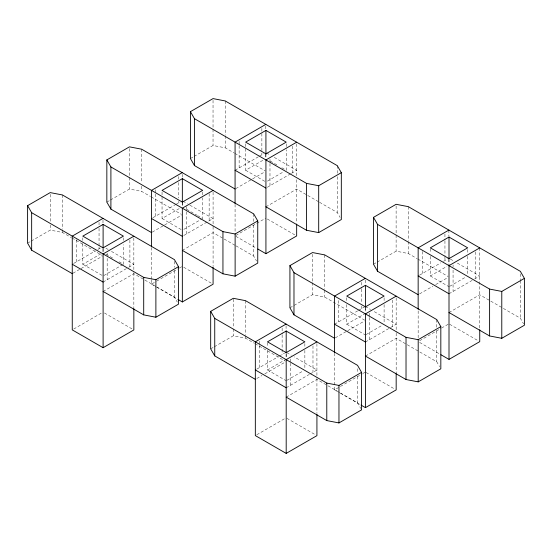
<?xml version="1.0" encoding="UTF-8"?>
<svg xmlns="http://www.w3.org/2000/svg" width="552" height="552" viewBox="0 0 552 552"><rect width="100%" height="100%" fill="white"/><g stroke="black" fill="none" stroke-linecap="round" stroke-linejoin="round"><path stroke-width="0.41" stroke-dasharray="2.76 2.07" d="M27.6 243.163L30.519 241.479M31.25 241.058L50.218 230.108L62.397 232.447L71.256 237.56M106.84 202.101L109.758 200.417M110.49 199.996L129.465 189.046L141.643 191.385L150.496 196.498M190.419 158.541L193.338 156.851M194.062 156.43L213.037 145.48L225.216 147.819L234.076 152.939M73.609 263.476L95.379 250.905M97.87 249.469L101.023 247.648M152.849 217.73L175.357 204.737M175.646 204.564L180.042 202.032M235.076 170.257L258.929 156.478M259.226 156.313L263.614 153.78M82.807 243.805L82.807 264.256L100.933 253.796M162.053 192.089L162.053 218.509L179.448 208.463M245.626 143.837L245.626 170.257L263.028 160.211M72.988 273.212L80.309 268.983M81.04 268.562L102.265 256.307M152.228 232.15L163.937 225.388M164.668 224.968L181.505 215.245M235.807 188.584L251.905 179.29M252.637 178.869L265.077 171.686M103.831 275.558L122.682 264.677M183.802 229.39L201.197 219.344M267.375 181.139L283.321 171.934M103.107 282.072L127.995 267.706M128.726 267.278L133.846 264.325L111.076 251.174M183.706 235.538L213.086 218.571L188.115 204.157M267.278 187.287L290.807 173.701M291.539 173.28L296.665 170.32L273.895 157.175M103.107 291.449L133.846 273.702L144.182 279.664M182.346 250.387L213.086 232.64L223.422 238.602M265.926 206.821L296.665 189.074L307.002 195.035M73.72 329.04L102.265 312.563M151.496 279.871L151.496 284.135L155.885 281.603M156.623 281.175L178.579 268.5M179.31 268.079L182.236 266.388M235.807 235.462L265.809 218.137M210.678 348.864L213.596 347.18M214.328 346.76L233.303 335.802L245.481 338.148L254.334 343.261M289.924 307.802L312.542 294.74L324.721 297.086L364.575 320.098M373.497 264.235L376.416 262.552M377.147 262.131L396.115 251.181L408.294 253.52L417.153 258.633M256.687 369.178L278.463 356.606M279.195 356.185L284.611 353.059M334.574 324.21L357.703 310.859M358.434 310.431L364.582 306.884M419.506 275.179L440.841 262.855M443.477 261.337L448.162 258.633M267.513 350.354L267.513 369.957L286.191 359.179L286.191 354.067M346.753 304.607L346.753 324.21L365.431 313.426L365.431 307.464M430.332 256.356L430.332 275.959L446.851 266.423M256.797 378.486L261.924 375.532M264.85 373.842L284.611 362.429M335.305 337.852L347.022 331.09M347.753 330.669L364.582 320.947M419.617 293.864L432.789 286.253M435.721 284.563L448.162 277.38M286.909 380.328L302.71 371.199M366.148 334.574L381.949 325.452M449.721 286.322L465.522 277.201M286.191 387.773L309.313 374.422M310.045 373.994L316.924 370.026L294.154 356.875M365.431 342.019L396.17 324.272L373.393 311.128M449.004 293.767L472.132 280.416M474.623 278.981L479.743 276.021L456.973 262.876M286.191 397.143L316.924 379.397L327.26 385.365M365.431 356.081L396.17 338.335L406.5 344.303M449.004 312.522L479.743 294.775L490.079 300.736M256.797 434.741L284.611 418.685M334.574 353.19L334.574 389.836L339.701 386.876M340.432 386.455L362.388 373.78M363.119 373.359L365.314 372.089M419.617 340.736L440.841 328.481M441.572 328.06L448.893 323.838M266.547 152.932L270.218 155.057M450.363 259.06L454.034 261.179M270.273 161.046L278.249 165.655M281.872 167.746L286.226 170.257L286.226 149.799M234.814 153.359L265.077 170.837M307.733 195.463L318.808 201.859M319.546 202.28L337.258 212.513L340.101 217.433M417.892 259.06L448.155 276.531M490.818 301.164L502.624 307.981M503.362 308.409L520.343 318.207L523.586 323.838M430.332 275.959L449.004 286.736M245.626 170.257L265.926 181.974M267.278 218.985L295.196 235.104M449.625 324.259L478.273 340.798M182.967 201.183L187.376 203.729M365.314 306.463L370.461 309.43M235.807 236.304L256.376 248.179M419.623 342.433L439.454 353.88M186.7 209.305L196.85 215.163M197.575 215.577L202.646 218.509L202.646 198.051M151.234 196.926L181.498 214.397M224.16 239.03L235.235 245.419M235.973 245.847L253.685 256.073L256.528 260.999M407.238 344.731L419.051 351.548M419.789 351.976L436.763 361.774L439.606 366.7M346.753 324.21L365.431 334.988M162.053 218.509L182.346 230.225M183.706 267.237L211.616 283.355M366.052 372.51L394.701 389.05M105.936 248.207L108.137 249.483M286.812 352.638L291.214 355.177M106.005 254.217L113.981 258.819M119.059 261.745L123.406 264.256L123.406 244.653M71.995 237.988L102.258 255.459M144.921 280.092L155.988 286.481M156.727 286.909L174.446 297.135L177.282 302.061M255.072 343.689L285.336 361.16M327.998 385.793L357.523 402.836L360.773 408.459M151.496 284.135L155.905 286.681M156.637 287.102L177.206 298.977M334.574 389.836L339.721 392.803M340.453 393.231L360.283 404.678M267.513 369.957L286.191 380.742M82.807 264.256L103.107 275.979M104.466 312.984L132.376 329.102M286.812 418.264L315.461 434.803M520.343 273.889L520.343 279.857M520.343 280.713L520.343 318.207M479.743 247.896L479.743 328.868M475.796 251.878L475.796 278.298M467.682 249.538L467.682 252.947M467.682 256.356L467.682 275.103M453.068 265.001L453.068 266.706M453.068 270.121L453.068 291.428M449.004 259.212L449.004 265.174M448.893 230.08L448.893 236.049M448.893 259.06L448.893 264.173M444.946 234.069L444.946 240.03M444.946 240.886L444.946 256.225M444.946 257.08L444.946 260.489M436.763 319.587L436.763 327.336M436.763 330.779L436.763 361.774M430.332 248.683L430.332 252.947M422.211 251.457L422.211 273.613M418.154 310.9L418.154 338.176M408.294 206.648L408.294 240.741M408.294 241.59L408.294 253.52M396.17 297.852L396.17 332.311M396.17 333.173L396.17 372.855M396.115 206.006L396.115 234.131M396.115 234.986L396.115 251.181M392.224 300.129L392.224 326.549M384.102 297.79L384.102 301.199M384.102 304.607L384.102 323.355M369.488 313.26L369.488 316.669M369.488 317.517L369.488 339.68M365.314 280.043L365.314 284.363M365.314 307.312L365.314 311.914M361.367 282.32L361.367 288.282M361.367 289.138L361.367 302.772M361.367 306.181L361.367 308.74M357.523 368.743L357.523 373.007M357.523 376.416L357.523 402.836M346.753 297.79L346.753 301.199M338.638 300.557L338.638 321.864M337.258 165.635L337.258 173.307M337.258 176.716L337.258 212.513M324.721 254.9L324.721 289.338M324.721 290.2L324.721 297.086M316.924 343.606L316.924 377.692M316.924 378.548L316.924 413.489M312.984 345.883L312.984 372.303M312.542 254.279L312.542 281.83M312.542 282.686L312.542 294.74M304.863 343.537L304.863 346.946M304.863 350.354L304.863 369.109M296.665 143.899L296.665 176.288M296.665 179.697L296.665 223.167M292.719 146.176L292.719 172.603M290.248 359.007L290.248 362.416M290.248 363.264L290.248 385.427M286.226 143.837L286.226 148.95M286.074 325.79L286.074 330.903M286.074 353.915L286.074 358.179M282.127 328.067L282.127 334.036M282.127 334.885L282.127 354.487M269.983 159.307L269.983 162.716M269.983 163.564L269.983 185.727M267.513 342.682L267.513 346.946M265.926 154.277L265.926 158.534M265.809 126.091L265.809 129.499M265.809 154.215L265.809 157.624M261.869 128.368L261.869 132.625M261.869 133.48L261.869 152.228M261.869 153.083L261.869 154.788M259.392 341.191L259.392 344.6M259.392 345.455L259.392 367.611M253.685 213.886L253.685 221.635M253.685 225.078L253.685 256.073M245.481 300.647L245.481 334.74M245.481 335.588L245.481 338.148M239.133 141.491L239.133 144.9M239.133 145.756L239.133 167.911M235.076 204.35L235.076 232.475M233.303 299.156L233.303 328.136M233.303 328.985L233.303 335.802M225.216 100.947L225.216 135.04M225.216 135.889L225.216 147.819M213.086 192.151L213.086 226.244M213.086 226.61L213.086 266.305M213.037 100.305L213.037 145.48M209.146 193.579L209.146 220.855M202.646 192.089L202.646 197.202M186.41 206.703L186.41 210.967M186.41 211.816L186.41 233.979M182.346 202.529L182.346 206.793M182.236 174.342L182.236 177.799M182.236 202.467L182.236 206.731M178.289 176.619L178.289 179.172M178.289 182.588L178.289 197.927M178.289 201.335L178.289 203.039M174.446 261.337L174.446 267.306M174.446 270.715L174.446 297.135M155.554 189.743L155.554 193.152M155.554 194.007L155.554 216.163M151.496 247.489L151.496 279.022M141.643 149.199L141.643 182.774M141.643 186.224L141.643 191.385M133.846 237.905L133.846 271.991M133.846 272.847L133.846 307.788M129.899 240.182L129.899 266.602M129.465 148.578L129.465 189.046M123.406 237.836L123.406 240.396M107.171 253.306L107.171 255.01M107.171 258.419L107.171 279.726M103.107 248.704L103.107 252.968M102.996 220.089L102.996 223.498M102.996 249.069L102.996 252.478M99.049 222.366L99.049 224.926M99.049 228.335L99.049 246.233M99.049 247.082L99.049 248.786M82.807 237.836L82.807 240.396M76.314 239.754L76.314 261.917M62.397 194.946L62.397 229.039M62.397 229.894L62.397 232.447M50.218 194.311L50.218 221.58M50.218 224.988L50.218 230.108"/><path stroke-width="0.83" d="M72.257 273.633L31.657 250.194L27.6 243.163L27.6 205.661L50.218 192.607L62.397 194.946L174.446 259.633L178.503 266.664L178.503 304.166L155.885 317.227L143.706 314.882L103.107 291.449M151.496 232.571L110.904 209.132L106.84 202.101L106.84 159.914L129.465 146.853L141.643 149.199L253.685 213.886L257.743 220.917L257.743 263.104L235.124 276.166L222.946 273.82L182.346 250.387M235.076 189.005L194.476 165.572L190.419 158.541L190.419 111.663L213.037 98.601L225.216 100.947L337.258 165.635L341.322 172.666L341.322 219.544L318.697 232.599L306.519 230.26L265.926 206.821M102.996 218.385L72.257 236.132L72.257 329.882L103.107 347.698L133.846 329.951L133.846 308.644M182.236 172.638L151.496 190.385L151.496 246.634M265.809 124.386L235.076 142.133L235.076 203.495M103.107 224.416L82.807 236.132L103.107 247.855L123.406 236.132L103.107 224.416L103.107 248.276M182.346 178.662L162.053 190.385L182.346 202.101L202.646 190.385L182.346 178.662L182.346 202.529M265.926 130.41L245.626 142.133L265.926 153.849L286.226 142.133L265.926 130.41L265.926 154.277M133.846 236.201L103.107 253.948L103.107 347.698M213.086 190.447L182.346 208.194L182.346 301.951L177.944 299.405M296.665 142.195L265.926 159.942L265.926 253.699L257.846 249.028M27.6 205.661L31.657 212.692L143.706 277.38L155.885 279.726L178.503 266.664M106.84 159.914L110.904 166.945L222.946 231.633L235.124 233.979L257.743 220.917M190.419 111.663L194.476 118.694L306.519 183.381L318.697 185.727L341.322 172.666M182.346 301.951L213.086 284.204L213.086 267.154M265.926 253.699L296.665 235.945L296.665 224.015M255.334 379.334L214.742 355.895L210.678 348.864L210.678 311.362L233.303 298.301L245.481 300.647L357.523 365.334L361.581 372.365L361.581 409.867L338.962 422.929L326.784 420.583L286.191 397.143M334.574 338.272L293.981 314.833L289.924 307.802L289.924 265.615L312.542 252.554L324.721 254.9L436.763 319.587L440.827 326.618L440.827 368.805L418.202 381.867L406.024 379.521L365.431 356.081M418.154 294.706L377.554 271.267L373.497 264.235L373.497 217.364L396.115 204.302L408.294 206.648L520.343 271.336L524.4 278.367L524.4 325.238L501.782 338.3L489.603 335.961L449.004 312.522M286.074 324.086L255.334 341.833L255.334 435.583L286.191 453.399L316.924 435.652L316.924 414.345M365.314 278.339L334.574 296.086L334.574 352.335M448.893 230.08L418.154 247.834L418.154 309.196M286.191 331.048L267.513 341.833L286.191 352.611L304.863 341.833L286.191 331.048L286.191 353.211M365.431 285.301L346.753 296.086L365.431 306.864L384.102 296.086L365.431 285.301L365.431 307.464M449.004 237.049L430.332 247.834L449.004 258.612L467.682 247.834L449.004 237.049L449.004 258.357M316.924 341.895L286.191 359.649L286.191 453.399M396.17 296.148L365.431 313.895L365.431 407.645L361.022 405.106M479.743 247.896L449.004 265.643L449.004 359.393L440.924 354.729M210.678 311.362L214.742 318.394L326.784 383.081L338.962 385.427L361.581 372.365M289.924 265.615L293.981 272.647L406.024 337.334L418.202 339.68L440.827 326.618M373.497 217.364L377.554 224.395L489.603 289.082L501.782 291.428L524.4 278.367M365.431 407.645L396.17 389.898L396.17 373.711M449.004 359.393L479.743 341.647L479.743 329.716M235.076 170.257L265.926 188.066M418.154 275.959L449.004 293.767M151.496 218.509L182.346 236.325M334.574 324.21L365.431 342.019M72.257 264.256L103.107 282.072M255.334 369.957L286.191 387.773M501.782 291.428L501.782 338.3M489.603 289.082L489.603 335.961M418.202 339.68L418.202 381.867M406.024 337.334L406.024 379.521M377.554 224.395L377.554 271.267M338.962 385.427L338.962 422.929M326.784 383.081L326.784 420.583M318.697 185.727L318.697 232.599M306.519 183.381L306.519 230.26M293.981 272.647L293.981 314.833M235.124 233.979L235.124 276.166M222.946 231.633L222.946 273.82M214.742 318.394L214.742 355.895M194.476 118.694L194.476 165.572M155.885 279.726L155.885 317.227M143.706 277.38L143.706 314.882M110.904 166.945L110.904 209.132M31.657 212.692L31.657 250.194"/></g></svg>
